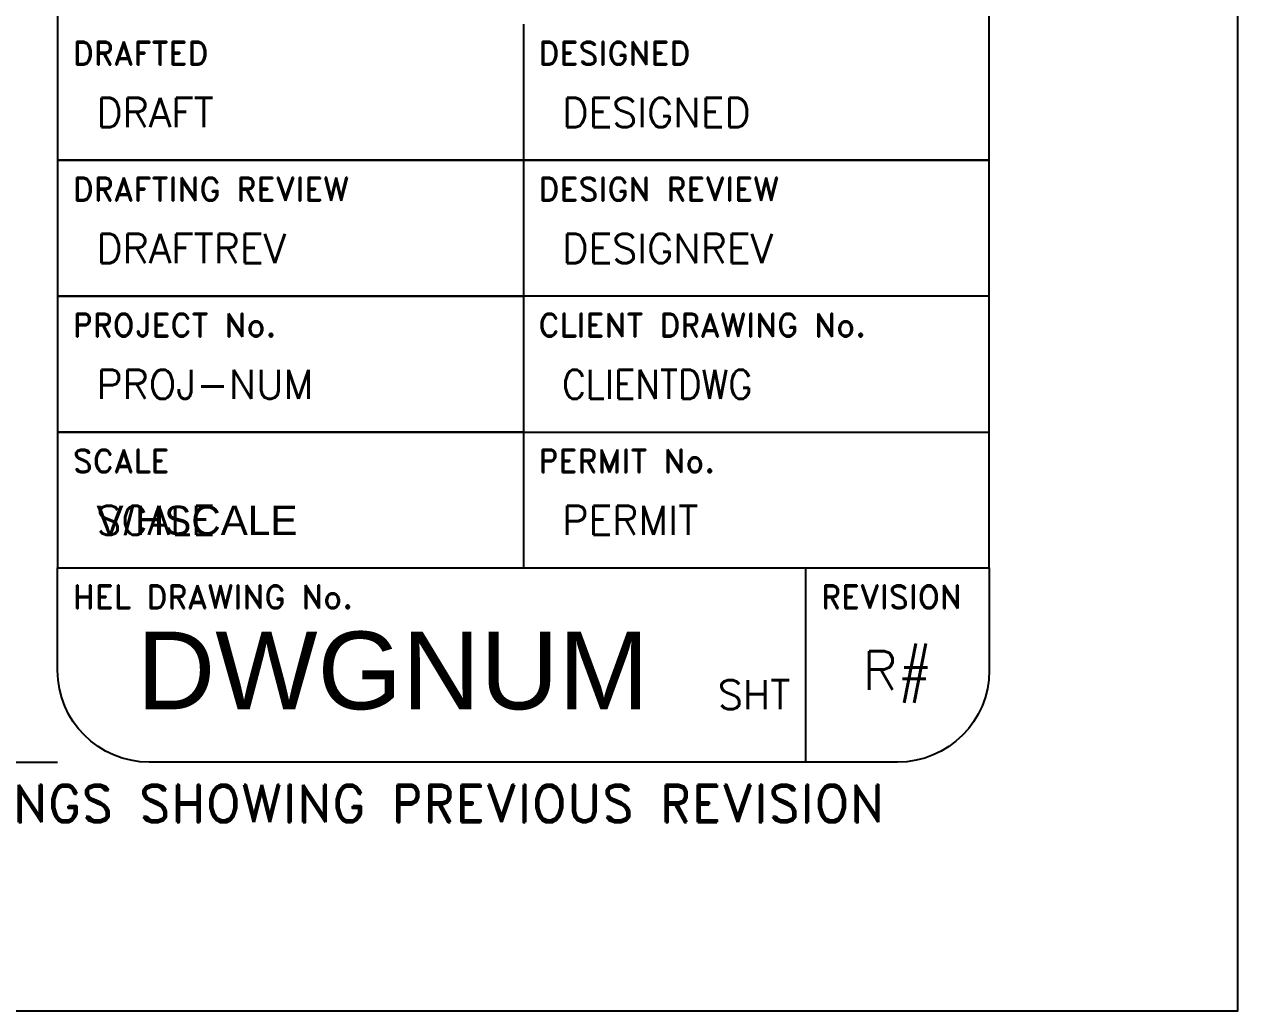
# Model space of a CAD drawing. Extents: x 0 to 22.8, y 0 to 17.
# Drawn here: x 19.558 to 22, y 0 to 1.984 of the extents above; entities that cross this region are included whole.
import ezdxf
from ezdxf.enums import TextEntityAlignment as Align

# ---------------------------------------------------------------- set-up
doc = ezdxf.new("R2010")
doc.units = 0
doc.header["$LTSCALE"] = 10
doc.header["$MEASUREMENT"] = 0
for name, color, linetype in [('BDR-18', 1, 'Continuous'), ('BDR-25', 4, 'Continuous'), ('BDR-50', 5, 'Continuous'), ('BDR-SHADE', 254, 'Continuous')]:
    doc.layers.add(name, color=color, linetype=linetype)
doc.styles.add('HEL-Title1', font='arial.ttf')
doc.styles.add('HEL-Title3', font='romans.shx')
doc.styles.add('HEL-Title4', font='romand.shx')
doc.styles.get("Standard").update_dxf_attribs({"font": 'arial.ttf'})

msp = doc.modelspace()

# ---------------------------------------------------------------- linework, layer by layer
at = {"layer": 'BDR-18'}
msp.add_lwpolyline([(0, 0), (22, 0), (22, 17), (0, 17)], close=True, dxfattribs=at)
at = {"layer": 'BDR-25'}
for p, q in [((20.56249999999999, 1.984374999999995), (20.5625, 0.890625)), ((21.5, 1.710937499999991), (19.625, 1.710937499999991)), ((19.625, 1.710937499999991), (21.5, 1.710937499999991)), ((19.625, 1.437499999999987), (20.5625, 1.437499999999987)), ((21.5, 1.437499999999987), (19.625, 1.437499999999987)), ((20.5625, 1.164062500000004), (19.625, 1.164062500000004)), ((19.625, 1.164062500000004), (21.5, 1.164062500000004)), ((21.13090551181102, 0.5), (21.13090551181102, 0.890625))]:
    msp.add_line(p, q, dxfattribs=at)
msp.add_lwpolyline([(19.625, 2.941406249999983), (19.625, 0.890625), (21.5, 0.890625), (21.5, 2.941406249999983)], close=True, dxfattribs=at)
at = {"layer": 'BDR-50'}
msp.add_lwpolyline([(19.625, 0.890625), (21.5, 0.890625), (21.5, 0.6845472440944882, -0.414213562373095), (21.31545275590551, 0.5), (19.80954724409449, 0.5, -0.414213562373095), (19.625, 0.6845472440944882)], format="xyb", close=True, dxfattribs=at)
at = {"layer": 'BDR-SHADE'}
msp.add_lwpolyline([(0.750000000000003, 0.5), (19.625, 0.5)], dxfattribs=at)

# ---------------------------------------------------------------- texts
at = {"layer": 'BDR-18', "ltscale": 8, "style": 'HEL-Title4'}
for s, p in [('DRAFTED', (19.65552692154481, 1.902726619928784)), ('DESIGNED', (20.59302692154481, 1.902726619928775)), ('DRAFTING REVIEW', (19.65552692154481, 1.629289119928784)), ('DESIGN REVIEW', (20.59302692154481, 1.629289119928774)), ('PROJECT No.', (19.65552692154481, 1.355851619928784)), ('CLIENT DRAWING No.', (20.59302692154482, 1.355851619928784)), ('SCALE', (19.65552692154481, 1.082414119928784)), ('PERMIT No.', (20.59302692154482, 1.082414119928784)), ('HEL DRAWING No.', (19.65552692154481, 0.8089766199287838)), ('REVISION', (21.16143243335583, 0.8089766199287838))]:
    msp.add_text(s, height=0.04687496764894796, dxfattribs=at).set_placement(p)
at = {"layer": 'BDR-18', "insert": (21.28946413608882, 0.4542985935652053), "char_height": 0.07499994823831674, "width": 4.749820784835208, "attachment_point": 3, "style": 'HEL-Title4'}
msp.add_mtext('DESTROY ALL DRAWINGS SHOWING PREVIOUS REVISION', dxfattribs=at)
at = {"layer": 'BDR-25', "style": 'HEL-Title3'}
for tag, text, p in [('DRAFT', '-', (19.703125, 1.806832059964392)), ('DESIGNED', '-', (20.640625, 1.806832059964383)), ('DRAFTREV', '-', (19.703125, 1.533394559964392)), ('DESIGNREV', '-', (20.640625, 1.533394559964383)), ('PROJ-NUM', '0000-000', (19.703125, 1.259957059964392)), ('SCALE', 'AS SHOWN', (19.703125, 0.9865195599643921)), ('PERMIT', 'n/a', (20.640625, 0.9865195599643921))]:
    msp.add_attdef(tag, text=text, height=0.05859375, dxfattribs=at).set_placement(p, align=Align.MIDDLE_LEFT)
at = {"layer": 'BDR-25', "style": 'HEL-Title3', "width": 0.9}
msp.add_attdef('CLIENTDWG', text=' n/a', height=0.05859375, dxfattribs=at).set_placement((20.640625, 1.259957059964392), align=Align.MIDDLE_LEFT)
at = {"layer": 'BDR-25', "lineweight": 30, "flags": 104}
msp.add_attdef('V/HSCALE', text='', height=0.05859375, dxfattribs=at).set_placement((19.703125, 0.9865195599643921), align=Align.MIDDLE_LEFT)
at = {"layer": 'BDR-25'}
for tag, text, height, style, p in [('DWGNUM', 'S01', 0.15625, 'HEL-Title1', (20.29982775590551, 0.6845472440944882)), ('R#', 'A', 0.078125, 'HEL-Title3', (21.31545275590551, 0.6845472440944882))]:
    msp.add_attdef(tag, text=text, height=height, dxfattribs=dict(at, style=style)).set_placement(p, align=Align.MIDDLE_CENTER)
at = {"layer": 'BDR-25', "style": 'HEL-Title3'}
msp.add_attdef('SHT', text=' ', height=0.05859375, dxfattribs=at).set_placement((21.09953624689126, 0.6064222440944882), align=Align.RIGHT)
at = {"layer": 'BDR-50', "lineweight": 30, "flags": 104}
msp.add_attdef('TITLE', text='-', height=0.1171875, dxfattribs=at).set_placement((19.703125, 2.824218749999983), align=Align.TOP_LEFT)

doc.saveas('drawing.dxf')
